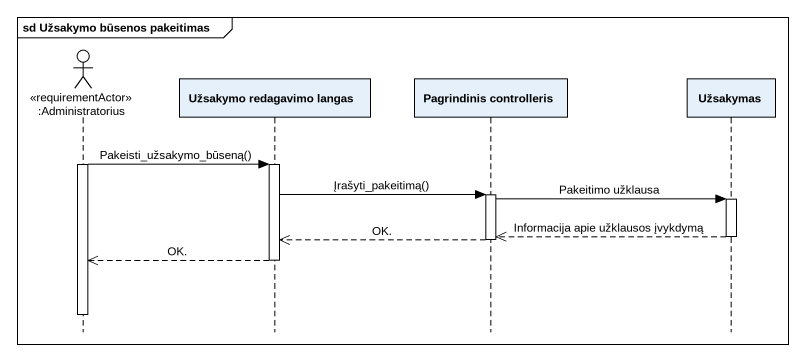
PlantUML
@startuml
mainframe sd Užsakymo būsenos pakeitimas
hide footbox
actor ":Administratorius" as Administratorius <<requirementActor>>
participant "Užsakymo redagavimo langas" as Užsakymo_redagavimo_langas
participant "Pagrindinis controlleris" as Pagrindinis_controlleris
participant Užsakymas

activate Administratorius
Administratorius -> Užsakymo_redagavimo_langas : Pakeisti_užsakymo_būseną()
activate Užsakymo_redagavimo_langas
Užsakymo_redagavimo_langas -> Pagrindinis_controlleris : Įrašyti_pakeitimą()
activate Pagrindinis_controlleris
Pagrindinis_controlleris -> Užsakymas : Pakeitimo užklausa
activate Užsakymas
Užsakymas -->> Pagrindinis_controlleris : Informacija apie užklausos įvykdymą
deactivate Užsakymas
Pagrindinis_controlleris -->> Užsakymo_redagavimo_langas : OK.
deactivate Pagrindinis_controlleris
Užsakymo_redagavimo_langas -->> Administratorius : OK.
deactivate Užsakymo_redagavimo_langas
deactivate Administratorius
@enduml
